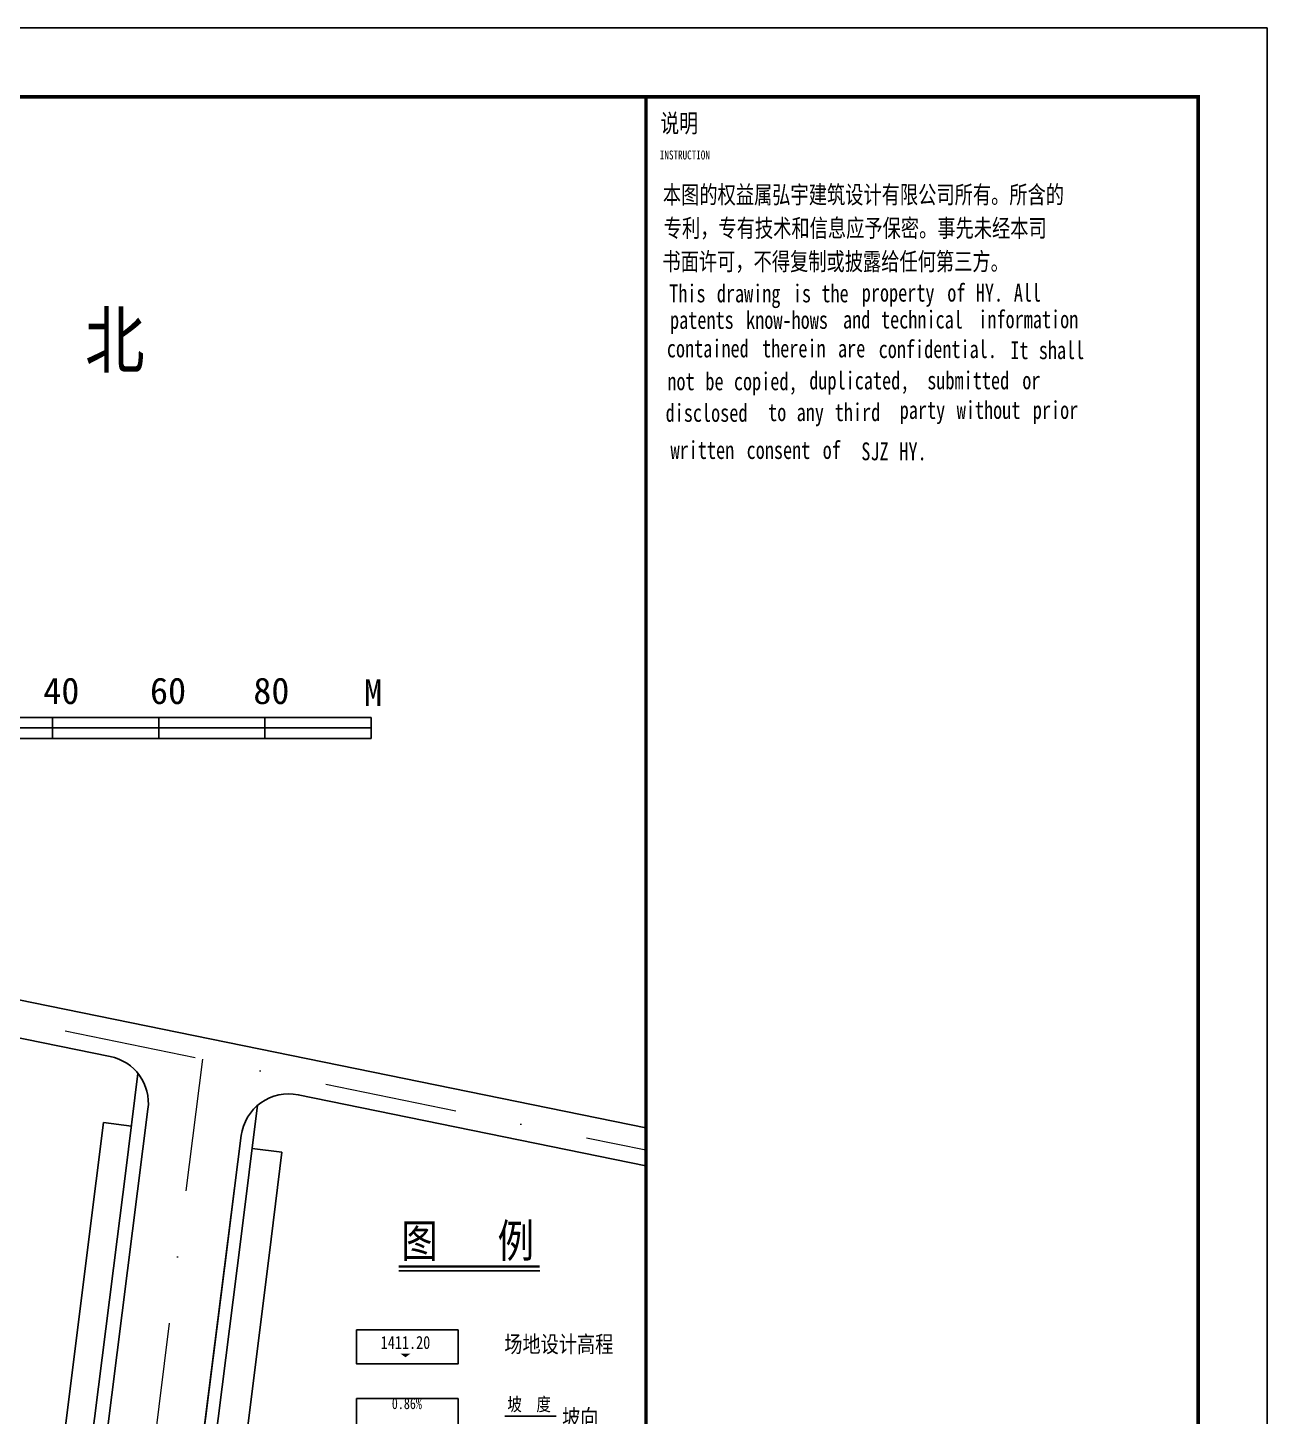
# Model space of a CAD drawing. Extents: x -534 to 560, y 572 to 1344.
# Drawn here: x 326.2 to 559.6, y 1082.8 to 1344.2 of the extents above; entities that cross this region are included whole.
import ezdxf
from ezdxf.enums import TextEntityAlignment as Align

# ---------------------------------------------------------------- set-up
doc = ezdxf.new("R2010")
doc.units = 0
doc.header["$LTSCALE"] = 1000
doc.header["$MEASUREMENT"] = 0
for name, pattern in [('DASH', [0.35, 0.25, -0.1]), ('DASHDOT2', [0.5, 0.25, -0.125, 0, -0.125]), ('X5', [3, 2, -1])]:
    doc.linetypes.add(name, pattern=pattern)
for name, color, linetype in [('DLSS', 8, 'Continuous'), ('DM-坡度', 7, 'Continuous'), ('DM-标高', 7, 'Continuous'), ('PUB_TEXT', 7, 'Continuous'), ('PUB_TITLE', 7, 'Continuous'), ('TEXT', 7, 'Continuous'), ('TK', 7, 'Continuous'), ('外轮廓线', 2, 'Continuous')]:
    doc.layers.add(name, color=color, linetype=linetype)
doc.layers.add('SPACE', color=7, linetype='Continuous', lineweight=13)
doc.layers.add('道路红线', color=1, linetype='Continuous', lineweight=0)
doc.styles.add('-宋体', font='', dxfattribs={"width": 0.75})
doc.styles.add('DIMHT', font='simhei.ttf', dxfattribs={"width": 0.8})
doc.styles.add('DIMST', font='', dxfattribs={"width": 0.8})
doc.styles.add('HT', font='simhei.ttf', dxfattribs={"width": 0.8})
doc.styles.get("Standard").update_dxf_attribs({"font": 'gbenor.shx', "bigfont": 'gbcbig.shx'})
doc.styles.get('-宋体').set_extended_font_data('SimSun')
doc.styles.get('DIMST').set_extended_font_data('SimSun')

# ---------------------------------------------------------------- blocks, each defined once
blk = doc.blocks.new('BFGGFHBDRSGS')
at = {"layer": 'TK'}
for p, q in [((385484, -156238), (301384, -156238)), ((385484, -215638), (385484, -156238)), ((376484, -214638), (376484, -157238))]:
    blk.add_line(p, q, dxfattribs=at)
at = {"layer": 'TK', "const_width": 50}
for points in [[(303884, -214638), (384484, -214638), (384484, -157238), (303884, -157238)], [(376484, -157238), (384484, -157238), (384484, -214637), (376484, -214637)]]:
    blk.add_lwpolyline(points, close=True, dxfattribs=at)
at = {"layer": 'TK', "style": '-宋体', "width": 0.75}
for s, height, p in [('说明', 265.8, (376694, -157753)), ('INSTRUCTION', 129.15, (376685, -158144)), ('本图的权益属弘宇建筑设计有限公司所有。所含的', 258.23, (376729, -158783)), ('专利，专有技术和信息应予保密。事先未经本司', 258.23, (376742, -159267)), ('书面许可，不得复制或披露给任何第三方。', 258.23, (376722, -159750)), ('This', 258.2, (376821, -160213)), ('drawing', 258.2, (377510, -160213)), ('is', 258.2, (378612, -160213)), ('the', 258.2, (379025, -160213)), ('property', 258.2, (379610, -160203)), ('of', 258.2, (380849, -160203)), ('HY.', 258.2, (381262, -160203)), ('All', 258.2, (381813, -160203)), ('patents', 258.2, (376833, -160597)), ('know-hows', 258.2, (377935, -160597)), ('and', 258.2, (379338, -160592)), ('technical', 258.2, (379889, -160592)), ('information', 258.23, (381298, -160588)), ('contained', 258.2, (376787, -161010)), ('therein', 258.2, (378165, -161010)), ('are', 258.2, (379266, -161010)), ('confidential.', 258.23, (379855, -161020)), ('It', 258.2, (381762, -161035)), ('shall', 258.2, (382175, -161035)), ('be', 258.2, (377345, -161486)), ('copied,', 258.2, (377758, -161486)), ('duplicated,', 258.23, (378850, -161474)), ('submitted', 258.2, (380559, -161472)), ('not', 258.2, (376794, -161486)), ('or', 258.2, (381936, -161472)), ('without', 258.2, (380986, -161901)), ('prior', 258.2, (382088, -161901)), ('disclosed', 258.2, (376769, -161943)), ('to', 258.2, (378254, -161933)), ('any', 258.2, (378667, -161933)), ('third', 258.2, (379218, -161933)), ('party', 258.2, (380160, -161901)), ('written', 258.2, (376840, -162481)), ('consent', 258.2, (377942, -162481)), ('of', 258.2, (379044, -162481)), ('SJZ', 258.2, (379604, -162500)), ('HY.', 258.2, (380155, -162500))]:
    blk.add_text(s, height=height, dxfattribs=at).set_placement(p)
blk = doc.blocks.new('A$C37B82D5D')
at = {"xscale": 1.25, "yscale": 1.25, "zscale": 1.25}
blk.add_blockref('BFGGFHBDRSGS', (-376730, 269547), dxfattribs=at)
blk = doc.blocks.new('室外标高')
at = {"color": 0, "linetype": 'Continuous'}
blk.add_solid([(-0.38, 0.28), (0.38, 0.28), (0, 0)], dxfattribs=at)
at = {"color": 0, "linetype": 'Continuous', "style": 'DIMHT', "width": 0.8}
blk.add_attdef('标高', text='', height=1, dxfattribs=at).set_placement((0, 0.64), align=Align.CENTER)

msp = doc.modelspace()

# ---------------------------------------------------------------- linework, layer by layer
at = {"color": 0}
for p, q in [((290.852, 1214.397), (390.852, 1214.397)), ((330.852, 1210.397), (330.852, 1214.397)), ((350.852, 1210.397), (350.852, 1214.397)), ((370.852, 1210.397), (370.852, 1214.397)), ((390.852, 1210.397), (390.852, 1214.397)), ((290.852, 1212.397), (390.852, 1212.397)), ((290.852, 1210.397), (390.852, 1210.397))]:
    msp.add_line(p, q, dxfattribs=at)
at = {"layer": 'DLSS', "color": 8, "linetype": 'X5'}
for p, q in [((372.017, 1116.185), (374.049, 1132.523)), ((326.808, 752.661), (372.017, 1116.185))]:
    msp.add_line(p, q, dxfattribs=at)
at = {"layer": 'DLSS', "color": 41, "linetype": 'Continuous', "flags": 128}
for points in [[(-501.194, 1329.7), (442.606, 1137.111)], [(365.21, 1126.277), (363.932, 1116.185)], [(363.932, 1116.185), (357.522, 1065.563)]]:
    msp.add_lwpolyline(points, dxfattribs=at)
for points in [[(-462.522, 830.937), (283.95, 745.242, 0.4108431), (300.542, 758.262), (348.834, 1140.627, 0.3922839), (341.703, 1150.573), (-387.881, 1299.289)], [(442.606, 1129.989), (377.126, 1143.346, 0.436434), (366.398, 1135.659), (357.047, 1061.813)]]:
    msp.add_lwpolyline(points, format="xyb", dxfattribs=at)
at = {"layer": 'DLSS', "color": 8, "linetype": 'X5', "flags": 128}
for points in [[(344.572, 1128.536), (346.945, 1147.362)], [(366.315, 1116.185), (369.486, 1141.375)], [(337.699, 1116.185), (340.439, 1138.122)], [(345.697, 1137.465), (340.439, 1138.122)], [(374.049, 1132.523), (368.46, 1133.227)], [(343.015, 1116.185), (344.572, 1128.536)], [(320.641, 753.389), (366.315, 1116.185)], [(330.392, 1057.674), (337.699, 1116.185)], [(335.566, 1057.08), (343.015, 1116.185)]]:
    msp.add_lwpolyline(points, dxfattribs=at)
at = {"layer": 'PUB_TITLE', "color": 3}
msp.add_line((396.076, 1110.196), (422.601, 1110.196), dxfattribs=at)
at = {"layer": 'PUB_TITLE', "color": 3, "const_width": 0.448}
msp.add_lwpolyline([(396.066, 1111.043), (422.601, 1111.043)], dxfattribs=at)
at = {"layer": '外轮廓线', "color": 0}
for points in [[(388.112, 1099.077), (407.237, 1099.077), (407.237, 1092.702), (388.112, 1092.702)], [(388.112, 1086.162), (407.237, 1086.162), (407.237, 1079.787), (388.112, 1079.787)]]:
    msp.add_lwpolyline(points, close=True, dxfattribs=at)
at = {"layer": '外轮廓线', "color": 7, "flags": 128}
msp.add_lwpolyline([(416.039, 1082.885), (425.729, 1082.885)], dxfattribs=at)
at = {"layer": '道路红线', "linetype": 'DASHDOT2', "ltscale": 0.1}
for p, q in [((-501.194, 1326.099), (442.606, 1132.98)), ((359.119, 1150.063), (287.733, 584.998))]:
    msp.add_line(p, q, dxfattribs=at)

# ---------------------------------------------------------------- block references
at = {"layer": 'DM-标高', "xscale": 2.449999999999989, "yscale": 2.450000000000045, "zscale": 2.45}
msp.add_blockref('室外标高', (397.323, 1093.935), dxfattribs=at).add_auto_attribs({'标高': '1411.20'})
at = {"layer": '外轮廓线', "ltscale": 0.03, "xscale": 0.01040000000011787, "yscale": 0.01040000000011787, "zscale": 0.01040000000024591}
msp.add_blockref('A$C37B82D5D', (-533.694, 571.998), dxfattribs=at)

# ---------------------------------------------------------------- texts
at = {"color": 0, "char_height": 5, "width": 5.93, "attachment_point": 1}
for s, insert in [('{\\fSimSun|b0|i0|c134|p2;40}', (329.115, 1221.894)), ('{\\fSimSun|b0|i0|c134|p2;60}', (349.213, 1221.894)), ('{\\fSimSun|b0|i0|c134|p2;80}', (368.667, 1221.894)), ('{\\fSimSun|b0|i0|c134|p2;M}', (389.533, 1221.531))]:
    msp.add_mtext(s, dxfattribs=dict(at, insert=insert))
at = {"layer": 'DM-坡度', "style": 'DIMST', "width": 0.8}
msp.add_text('0.86%', height=2.0825, rotation=360, dxfattribs=at).set_placement((397.583, 1083.564), align=Align.BOTTOM_CENTER)
at = {"layer": 'PUB_TEXT', "color": 0, "linetype": 'Continuous', "style": 'HT', "width": 0.8}
for s, p in [('图', (396.523, 1112.745)), ('例', (414.67, 1112.745))]:
    msp.add_text(s, height=6.273, dxfattribs=at).set_placement(p)
at = {"layer": 'SPACE', "linetype": 'DASH', "style": 'HT', "width": 0.8}
msp.add_text('北', height=10.306, dxfattribs=at).set_placement((336.964, 1280.245))
at = {"layer": 'TEXT', "color": 7, "style": 'HT', "width": 0.8}
for s, height, p in [('场地设计高程', 3.1367, (415.926, 1094.841)), ('坡  度', 2.5094, (416.503, 1083.837)), ('坡向', 3.1367, (426.813, 1081.007))]:
    msp.add_text(s, height=height, dxfattribs=at).set_placement(p)

doc.saveas('drawing.dxf')
